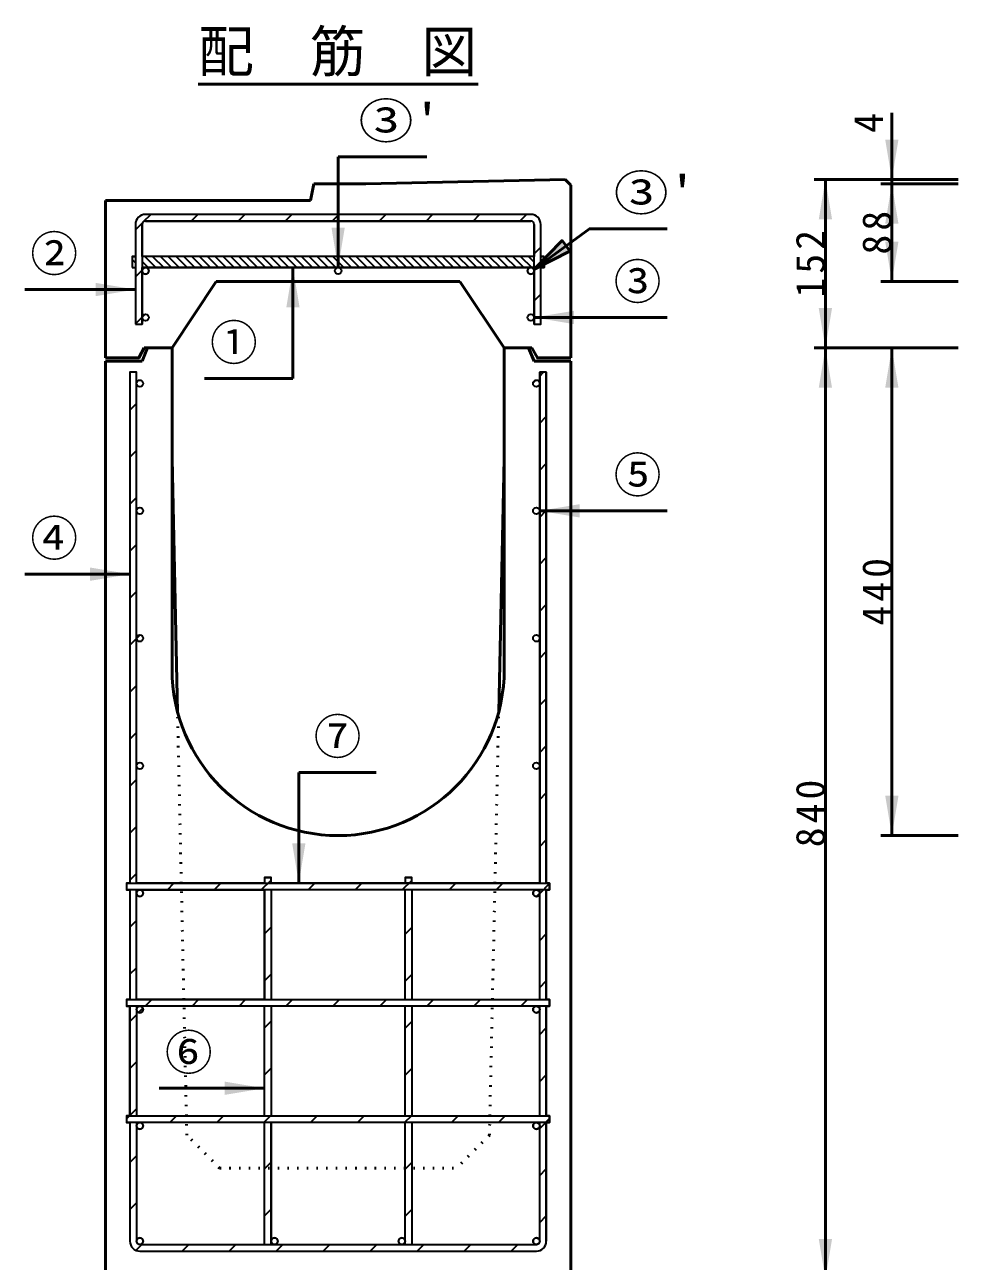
# Model space of a CAD drawing. Units: millimetres, scale not verified. Extents: x -2102 to 2102, y -1485 to 1485.
# Drawn here: x -973 to -130, y -854 to 262 of the extents above; entities that cross this region are included whole.
import ezdxf
from ezdxf.enums import TextEntityAlignment as Align

# ---------------------------------------------------------------- set-up
doc = ezdxf.new("R2010")
doc.units = ezdxf.units.MM
doc.header["$LTSCALE"] = 5
doc.linetypes.add('DOTTED', pattern=[1.75, 0.25, -1.5])
doc.layers.add('0-0_V-nasSTD', color=7, linetype='Continuous', lineweight=35)
doc.layers.add('0-1_0', color=7, linetype='Continuous', lineweight=50)
doc.styles.add('ＭＳ ゴシック', font='')
doc.styles.get('ＭＳ ゴシック').set_extended_font_data('MS Gothic')

msp = doc.modelspace()

# ---------------------------------------------------------------- linework, layer by layer
at = {"layer": '0-0_V-nasSTD'}
for p, q in [((-865.277, 83.984), (-858.716, 90.545)), ((-515.531, 90.545), (-863.531, 90.545)), ((-822.29, 84.545), (-816.29, 90.545)), ((-779.863, 84.545), (-773.863, 90.545)), ((-737.437, 84.545), (-731.437, 90.545)), ((-695.011, 84.545), (-689.011, 90.545)), ((-652.584, 84.545), (-646.584, 90.545)), ((-610.158, 84.545), (-604.158, 90.545)), ((-567.731, 84.545), (-561.731, 90.545)), ((-525.305, 84.545), (-519.305, 90.545)), ((-872.531, 76.73), (-865.97, 83.291)), ((-872.531, 81.545), (-872.531, 52.545)), ((-866.531, 52.545), (-866.531, 81.545)), ((-863.531, 84.545), (-515.531, 84.545)), ((-512.531, 81.545), (-512.531, 52.545)), ((-506.531, 52.545), (-506.531, 81.545)), ((-512.531, 54.893), (-506.531, 60.893)), ((-875.531, 49.807), (-872.531, 46.807)), ((-866.531, 47.878), (-861.197, 42.545)), ((-864.126, 52.545), (-854.126, 42.545)), ((-857.055, 52.545), (-847.055, 42.545)), ((-849.984, 52.545), (-839.984, 42.545)), ((-842.913, 52.545), (-832.913, 42.545)), ((-835.842, 52.545), (-825.842, 42.545)), ((-828.771, 52.545), (-818.771, 42.545)), ((-821.7, 52.545), (-811.7, 42.545)), ((-814.629, 52.545), (-804.629, 42.545)), ((-807.558, 52.545), (-797.558, 42.545)), ((-800.487, 52.545), (-790.487, 42.545)), ((-793.416, 52.545), (-783.416, 42.545)), ((-786.345, 52.545), (-776.345, 42.545)), ((-779.274, 52.545), (-769.274, 42.545)), ((-772.202, 52.545), (-762.202, 42.545)), ((-765.131, 52.545), (-755.131, 42.545)), ((-758.06, 52.545), (-748.06, 42.545)), ((-750.989, 52.545), (-740.989, 42.545)), ((-743.918, 52.545), (-733.918, 42.545)), ((-736.847, 52.545), (-726.847, 42.545)), ((-729.776, 52.545), (-719.776, 42.545)), ((-722.705, 52.545), (-712.705, 42.545)), ((-715.634, 52.545), (-705.634, 42.545)), ((-708.563, 52.545), (-698.563, 42.545)), ((-701.492, 52.545), (-691.492, 42.545)), ((-694.421, 52.545), (-684.421, 42.545)), ((-687.35, 52.545), (-677.35, 42.545)), ((-680.279, 52.545), (-670.279, 42.545)), ((-673.208, 52.545), (-663.208, 42.545)), ((-666.136, 52.545), (-656.136, 42.545)), ((-659.065, 52.545), (-649.065, 42.545)), ((-651.994, 52.545), (-641.994, 42.545)), ((-644.923, 52.545), (-634.923, 42.545)), ((-637.852, 52.545), (-627.852, 42.545)), ((-630.781, 52.545), (-620.781, 42.545)), ((-623.71, 52.545), (-613.71, 42.545)), ((-616.639, 52.545), (-606.639, 42.545)), ((-609.568, 52.545), (-599.568, 42.545)), ((-602.497, 52.545), (-592.497, 42.545)), ((-595.426, 52.545), (-585.426, 42.545)), ((-588.355, 52.545), (-578.355, 42.545)), ((-581.284, 52.545), (-571.284, 42.545)), ((-574.213, 52.545), (-564.213, 42.545)), ((-567.142, 52.545), (-557.142, 42.545)), ((-560.07, 52.545), (-550.07, 42.545)), ((-552.999, 52.545), (-542.999, 42.545)), ((-545.928, 52.545), (-535.928, 42.545)), ((-538.857, 52.545), (-528.857, 42.545)), ((-531.786, 52.545), (-521.786, 42.545)), ((-524.715, 52.545), (-514.715, 42.545)), ((-517.644, 52.545), (-512.531, 47.431)), ((-503.531, 52.545), (-506.531, 52.545)), ((-506.531, 48.502), (-503.531, 45.502)), ((-875.531, 42.736), (-875.34, 42.545)), ((-875.531, 42.545), (-872.531, 42.545)), ((-872.531, 42.545), (-872.531, -8.455)), ((-872.531, 34.304), (-866.531, 40.304)), ((-866.394, 40.441), (-864.427, 42.408)), ((-515.531, 42.545), (-512.531, 42.545)), ((-512.531, 12.466), (-506.531, 18.466)), ((-866.51, -2.101), (-863.884, 0.524)), ((-872.531, -8.122), (-866.531, -2.122)), ((-501.531, -51.955), (-507.531, -51.955)), ((-507.531, -55.468), (-504.018, -51.955)), ((-513.482, -61.419), (-511.066, -59.003)), ((-877.531, -86.056), (-871.531, -80.056)), ((-507.531, -97.894), (-501.531, -91.894)), ((-877.531, -128.483), (-871.531, -122.483)), ((-507.531, -140.321), (-501.531, -134.321)), ((-877.531, -170.909), (-871.531, -164.909)), ((-507.531, -182.747), (-501.531, -176.747)), ((-877.531, -213.336), (-871.531, -207.336)), ((-507.531, -225.173), (-501.531, -219.173)), ((-877.531, -255.762), (-871.531, -249.762)), ((-507.531, -267.6), (-501.531, -261.6)), ((-871.522, -292.18), (-868.306, -288.964)), ((-877.531, -298.188), (-871.531, -292.188)), ((-507.531, -310.026), (-501.531, -304.026)), ((-877.531, -340.615), (-871.531, -334.615)), ((-507.531, -352.453), (-501.531, -346.453)), ((-877.531, -383.041), (-871.531, -377.041)), ((-507.531, -394.879), (-501.531, -388.879)), ((-877.531, -425.468), (-871.531, -419.468)), ((-507.531, -437.305), (-501.531, -431.305)), ((-877.531, -467.894), (-871.531, -461.894)), ((-507.531, -479.732), (-501.531, -473.732)), ((-880.531, -513.321), (-880.165, -512.955)), ((-877.531, -510.321), (-871.531, -504.321)), ((-843.739, -518.955), (-837.739, -512.955)), ((-801.313, -518.955), (-795.313, -512.955)), ((-758.886, -518.955), (-750.031, -510.1)), ((-716.46, -518.955), (-710.46, -512.955)), ((-674.033, -518.955), (-668.033, -512.955)), ((-631.607, -518.955), (-623.031, -510.379)), ((-623.031, -512.955), (-629.031, -512.955)), ((-589.18, -518.955), (-583.18, -512.955)), ((-546.754, -518.955), (-540.754, -512.955)), ((-507.531, -522.158), (-498.531, -513.158)), ((-510.32, -524.948), (-507.538, -522.166)), ((-877.531, -552.747), (-871.531, -546.747)), ((-756.031, -558.526), (-750.031, -552.526)), ((-629.031, -558.805), (-623.031, -552.805)), ((-507.531, -564.585), (-501.531, -558.585)), ((-877.531, -595.173), (-871.531, -589.173)), ((-756.031, -600.953), (-750.031, -594.953)), ((-629.031, -601.232), (-623.031, -595.232)), ((-507.531, -607.011), (-501.531, -601.011)), ((-863.886, -623.955), (-857.886, -617.955)), ((-821.46, -623.955), (-815.46, -617.955)), ((-779.033, -623.955), (-773.033, -617.955)), ((-736.607, -623.955), (-730.607, -617.955)), ((-694.18, -623.955), (-688.18, -617.955)), ((-651.754, -623.955), (-645.754, -617.955)), ((-609.328, -623.955), (-603.328, -617.955)), ((-566.901, -623.955), (-560.901, -617.955)), ((-524.475, -623.955), (-518.475, -617.955)), ((-498.531, -623.955), (-498.531, -617.955)), ((-877.531, -637.6), (-871.531, -631.6)), ((-869.664, -629.733), (-865.753, -625.822)), ((-756.031, -643.379), (-750.031, -637.379)), ((-629.031, -643.658), (-623.031, -637.658)), ((-507.531, -649.437), (-501.531, -643.437)), ((-877.531, -680.026), (-871.531, -674.026)), ((-756.031, -685.805), (-750.031, -679.805)), ((-629.031, -686.085), (-623.031, -680.085)), ((-507.531, -691.864), (-501.531, -685.864)), ((-880.531, -725.453), (-878.033, -722.955)), ((-877.531, -722.453), (-871.531, -716.453)), ((-841.607, -728.955), (-835.607, -722.955)), ((-799.18, -728.955), (-793.18, -722.955)), ((-756.754, -728.955), (-750.031, -722.232)), ((-714.328, -728.955), (-708.328, -722.955)), ((-671.901, -728.955), (-665.901, -722.955)), ((-629.475, -728.955), (-623.031, -722.511)), ((-587.048, -728.955), (-581.048, -722.955)), ((-544.622, -728.955), (-538.622, -722.955)), ((-507.531, -734.29), (-498.531, -725.29)), ((-507.531, -835.955), (-507.531, -731.955)), ((-877.531, -764.879), (-871.531, -758.879)), ((-756.031, -770.658), (-750.031, -764.658)), ((-629.031, -770.937), (-623.031, -764.937)), ((-507.531, -776.717), (-501.531, -770.717)), ((-877.531, -807.305), (-871.531, -801.305)), ((-756.031, -813.085), (-750.031, -807.085)), ((-629.031, -813.364), (-623.031, -807.364)), ((-507.531, -819.143), (-501.531, -813.143)), ((-872.041, -844.242), (-866.754, -838.955)), ((-868.531, -844.955), (-510.531, -844.955)), ((-830.328, -844.955), (-824.328, -838.955)), ((-787.901, -844.955), (-781.901, -838.955)), ((-745.475, -844.955), (-739.475, -838.955)), ((-703.048, -844.955), (-697.048, -838.955)), ((-660.622, -844.955), (-654.622, -838.955)), ((-618.196, -844.955), (-612.196, -838.955)), ((-575.769, -844.955), (-569.769, -838.955)), ((-533.343, -844.955), (-527.343, -838.955))]:
    msp.add_line(p, q, dxfattribs=at)
at = {"layer": '0-0_V-nasSTD', "lineweight": 50}
for p, q in [((-834.535, -358.346), (-839.531, -129.955)), ((-544.527, -358.346), (-539.531, -129.955))]:
    msp.add_line(p, q, dxfattribs=at)
msp.add_lwpolyline([(-512.817, 40.825), (-480.205, 57.209), (-483.744, 62.055), (-487.282, 66.9)], close=True, dxfattribs=at)
at = {"layer": '0-0_V-nasSTD'}
for points in [[(-872.531, 52.545), (-875.531, 52.545), (-875.531, 42.545)], [(-512.531, 52.545), (-689.531, 52.545), (-866.531, 52.545)], [(-506.531, 42.545), (-503.531, 42.545), (-503.531, 52.545)], [(-872.531, -8.455), (-866.531, -8.455), (-866.531, -2.455), (-866.531, 39.545), (-866.531, 42.545)], [(-866.531, 42.545), (-863.531, 42.545), (-515.531, 42.545)], [(-512.531, 42.545), (-512.531, 39.545), (-512.531, -2.455), (-512.531, -8.455), (-506.531, -8.455), (-506.531, 42.545)], [(-501.531, -835.955), (-501.531, -728.955), (-498.531, -728.955), (-498.531, -722.955), (-501.531, -722.955), (-501.531, -623.955), (-498.531, -623.955), (-498.531, -617.955), (-501.531, -617.955), (-501.531, -518.955), (-498.531, -518.955), (-498.531, -512.955), (-501.531, -512.955), (-501.531, -176.955), (-501.531, -51.955), (-507.531, -51.955), (-507.531, -61.955), (-507.531, -176.955), (-507.531, -291.955), (-507.531, -406.955), (-507.531, -512.955), (-549.055, -512.955), (-623.031, -512.955), (-623.031, -507.955), (-629.031, -507.955), (-629.031, -512.955), (-725.031, -512.955), (-750.031, -512.955), (-750.031, -507.955), (-756.031, -507.955), (-756.031, -512.955), (-830.007, -512.955), (-871.531, -512.955), (-871.531, -406.955), (-871.531, -291.955), (-871.531, -176.955), (-871.531, -61.955), (-871.531, -51.955), (-877.531, -51.955), (-877.531, -234.107)], [(-877.531, -234.107), (-877.531, -512.955), (-880.531, -512.955), (-880.531, -518.955), (-877.531, -518.955), (-877.531, -617.955), (-880.531, -617.955), (-880.531, -623.955), (-877.531, -623.955), (-877.531, -722.955), (-880.531, -722.955), (-880.531, -728.955), (-877.531, -728.955), (-877.531, -835.955)], [(-868.531, -728.955), (-871.531, -728.955), (-871.531, -731.955), (-871.531, -835.955)], [(-868.531, -838.955), (-756.031, -838.955), (-756.031, -769.955), (-756.031, -728.955), (-825.748, -728.955), (-868.531, -728.955)], [(-507.531, -731.955), (-507.531, -728.955), (-510.531, -728.955), (-553.314, -728.955), (-623.031, -728.955), (-623.031, -769.955), (-623.031, -838.955), (-510.531, -838.955)]]:
    msp.add_lwpolyline(points, dxfattribs=at)
for points in [[(-871.531, -617.955), (-871.531, -521.955), (-871.531, -518.955), (-868.531, -518.955), (-829.888, -518.955), (-756.031, -518.955), (-756.031, -617.955), (-827.936, -617.955)], [(-750.031, -617.955), (-629.031, -617.955), (-629.031, -518.955), (-750.031, -518.955)], [(-507.531, -521.955), (-507.531, -518.955), (-510.531, -518.955), (-549.173, -518.955), (-623.031, -518.955), (-623.031, -617.955), (-551.125, -617.955), (-507.531, -617.955)], [(-825.866, -722.955), (-756.031, -722.955), (-756.031, -697.955), (-756.031, -623.955), (-827.818, -623.955), (-868.531, -623.955), (-871.531, -623.955), (-871.531, -626.955), (-871.531, -722.955)], [(-750.031, -722.955), (-629.031, -722.955), (-629.031, -623.955), (-750.031, -623.955)], [(-507.531, -626.955), (-507.531, -623.955), (-510.531, -623.955), (-551.243, -623.955), (-623.031, -623.955), (-623.031, -722.955), (-553.195, -722.955), (-507.531, -722.955)], [(-629.031, -835.955), (-629.031, -769.955), (-629.031, -728.955), (-750.031, -728.955), (-750.031, -769.955), (-750.031, -835.955), (-750.031, -838.955), (-747.031, -838.955), (-632.031, -838.955), (-629.031, -838.955)]]:
    msp.add_lwpolyline(points, close=True, dxfattribs=at)
for centre in [(-689.531, 39.545), (-863.531, -2.455), (-515.531, -2.455), (-868.531, -61.955), (-510.531, -61.955), (-868.531, -176.955), (-510.531, -176.955), (-868.531, -291.955), (-510.531, -291.955), (-868.531, -406.955), (-510.531, -406.955)]:
    msp.add_circle(centre, 3, dxfattribs=at)
for centre, radius, start, end in [((-863.531, 81.545), 9, 90, 180), ((-515.531, 81.545), 9, 0, 90), ((-863.531, 81.545), 3, 90, 180), ((-515.531, 81.545), 3, 0, 90), ((-863.531, 39.545), 3, 90, 180), ((-863.531, 39.545), 3, 180, 90), ((-515.531, 39.545), 3, 90, 0), ((-515.531, 39.545), 3, 0, 90), ((-868.531, -521.955), 3, 90, 180), ((-868.531, -521.955), 3, 180, 90), ((-510.531, -521.955), 3, 90, 0), ((-510.531, -521.955), 3, 0, 90), ((-868.531, -626.955), 3, 90, 180), ((-868.531, -626.955), 3, 180, 90), ((-510.531, -626.955), 3, 90, 0), ((-510.531, -626.955), 3, 0, 90), ((-868.531, -731.955), 3, 90, 180), ((-868.531, -731.955), 3, 180, 90), ((-510.531, -731.955), 3, 90, 0), ((-510.531, -731.955), 3, 0, 90), ((-868.531, -835.955), 9, 180, 270), ((-868.531, -835.955), 3, 270, 180), ((-868.531, -835.955), 3, 180, 270), ((-868.531, -835.955), 3, 180, 270), ((-868.531, -835.955), 3, 180, 270), ((-868.531, -835.955), 3, 180, 270), ((-868.531, -835.955), 3, 180, 270), ((-868.531, -835.955), 3, 180, 270), ((-868.531, -835.955), 3, 180, 270), ((-868.531, -835.955), 3, 180, 270), ((-747.031, -835.955), 3, 270, 180), ((-747.031, -835.955), 3, 180, 270), ((-632.031, -835.955), 3, 0, 270), ((-632.031, -835.955), 3, 270, 0), ((-510.531, -835.955), 3, 0, 270), ((-510.531, -835.955), 3, 270, 0), ((-510.531, -835.955), 3, 270, 0), ((-510.531, -835.955), 3, 270, 0), ((-510.531, -835.955), 3, 270, 0), ((-510.531, -835.955), 3, 270, 0), ((-510.531, -835.955), 9, 270, 0), ((-510.531, -835.955), 3, 270, 0), ((-510.531, -835.955), 3, 270, 0), ((-510.531, -835.955), 3, 270, 0)]:
    msp.add_arc(centre, radius, start, end, dxfattribs=at)
for points in [[(-195.531, 158.045), (-189.531, 122.045), (-183.531, 158.045)], [(-255.531, 86.045), (-249.531, 122.045), (-243.531, 86.045)], [(-195.531, 82.045), (-189.531, 118.045), (-183.531, 82.045)], [(-695.531, 78.545), (-689.531, 42.545), (-683.531, 78.545)], [(-512.817, 40.825), (-487.282, 66.9), (-483.744, 62.055)], [(-512.817, 40.825), (-483.744, 62.055), (-480.205, 57.209)], [(-195.531, 66.045), (-189.531, 30.045), (-183.531, 66.045)], [(-736.318, 6.545), (-730.318, 42.545), (-724.318, 6.545)], [(-908.531, 16.721), (-908.531, 28.721), (-872.531, 22.721)], [(-512.531, -2.455), (-476.531, -8.455), (-476.531, 3.545)], [(-255.531, 6.045), (-249.531, -29.955), (-243.531, 6.045)], [(-255.531, -65.955), (-249.531, -29.955), (-243.531, -65.955)], [(-195.531, -65.955), (-189.531, -29.955), (-183.531, -65.955)], [(-507.531, -176.955), (-471.531, -182.955), (-471.531, -170.955)], [(-913.531, -240.107), (-913.531, -228.107), (-877.531, -234.107)], [(-195.531, -433.955), (-189.531, -469.955), (-183.531, -433.955)], [(-255.531, -833.955), (-249.531, -869.955), (-243.531, -833.955)]]:
    msp.add_solid(points, dxfattribs=at)
at = {"layer": '0-1_0'}
for p, q in [((-815.934, 208.045), (-563.127, 208.045)), ((-189.531, 182.045), (-189.531, 122.045)), ((-689.531, 142.545), (-689.531, 42.545)), ((-609.531, 142.545), (-689.531, 142.545)), ((-711.531, 118.045), (-714.531, 103.045)), ((-711.531, 118.045), (-664.531, 118.045)), ((-664.531, 118.045), (-484.531, 122.045)), ((-479.531, 117.045), (-484.531, 122.045)), ((-479.531, -38.955), (-479.531, 117.045)), ((-129.531, 122.045), (-259.531, 122.045)), ((-249.531, -29.955), (-249.531, 122.045)), ((-129.531, 118.045), (-199.531, 118.045)), ((-189.531, 118.045), (-189.531, 122.045)), ((-189.531, 30.045), (-189.531, 118.045)), ((-899.531, -38.955), (-899.531, 103.045)), ((-899.531, 103.045), (-714.531, 103.045)), ((-730.318, -57.455), (-730.318, 42.545)), ((-972.531, 22.721), (-872.531, 22.721)), ((-799.531, 30.045), (-839.531, -29.955)), ((-799.531, 30.045), (-579.531, 30.045)), ((-579.531, 30.045), (-539.531, -29.955)), ((-129.531, 30.045), (-199.531, 30.045)), ((-392.531, -2.455), (-512.531, -2.455)), ((-864.531, -29.955), (-839.531, -29.955)), ((-839.531, -29.955), (-839.531, -319.955)), ((-514.531, -29.955), (-539.531, -29.955)), ((-539.531, -29.955), (-539.531, -319.955)), ((-129.531, -29.955), (-259.531, -29.955)), ((-249.531, -869.955), (-249.531, -29.955)), ((-189.531, -469.955), (-189.531, -29.955)), ((-899.531, -41.955), (-899.531, -869.955)), ((-866.531, -41.955), (-899.531, -41.955)), ((-512.531, -41.955), (-479.531, -41.955)), ((-479.531, -41.955), (-479.531, -869.955)), ((-810.318, -57.455), (-730.318, -57.455)), ((-392.531, -176.955), (-507.531, -176.955)), ((-972.531, -234.107), (-877.531, -234.107)), ((-725.031, -412.955), (-725.031, -512.955)), ((-725.031, -412.955), (-655.031, -412.955)), ((-129.531, -469.955), (-199.531, -469.955)), ((-851.031, -697.955), (-756.031, -697.955))]:
    msp.add_line(p, q, dxfattribs=at)
at = {"layer": '0-1_0', "lineweight": 35}
for p, q in [((-515.531, 90.545), (-863.531, 90.545)), ((-872.531, 81.545), (-872.531, -8.455)), ((-866.531, 81.545), (-866.531, -8.455)), ((-515.531, 84.545), (-863.531, 84.545)), ((-512.531, -8.455), (-512.531, 81.545)), ((-506.531, -8.455), (-506.531, 81.545)), ((-875.531, 52.545), (-875.531, 42.545)), ((-875.531, 52.545), (-872.531, 52.545)), ((-512.531, 52.545), (-866.531, 52.545)), ((-506.531, 52.545), (-503.531, 52.545)), ((-503.531, 52.545), (-503.531, 42.545)), ((-875.531, 42.545), (-872.531, 42.545)), ((-512.531, 42.545), (-866.531, 42.545)), ((-506.531, 42.545), (-503.531, 42.545)), ((-872.531, -8.455), (-866.531, -8.455)), ((-512.531, -8.455), (-506.531, -8.455)), ((-871.531, -51.955), (-877.531, -51.955)), ((-877.531, -51.955), (-877.531, -512.955)), ((-871.531, -512.955), (-871.531, -51.955)), ((-507.531, -512.955), (-507.531, -51.955)), ((-501.531, -51.955), (-501.531, -512.955)), ((-880.531, -512.955), (-880.531, -518.955)), ((-880.531, -512.955), (-880.531, -518.955)), ((-880.531, -512.955), (-498.531, -512.955)), ((-756.031, -507.955), (-750.031, -507.955)), ((-756.031, -507.955), (-756.031, -512.955)), ((-750.031, -512.955), (-750.031, -507.955)), ((-629.031, -507.955), (-623.031, -507.955)), ((-629.031, -507.955), (-629.031, -512.955)), ((-623.031, -512.955), (-623.031, -507.955)), ((-498.531, -512.955), (-498.531, -518.955)), ((-498.531, -518.955), (-880.531, -518.955)), ((-877.531, -518.955), (-877.531, -617.955)), ((-871.531, -617.955), (-871.531, -518.955)), ((-756.031, -617.955), (-756.031, -518.955)), ((-750.031, -518.955), (-750.031, -617.955)), ((-629.031, -617.955), (-629.031, -518.955)), ((-623.031, -518.955), (-623.031, -617.955)), ((-507.531, -617.955), (-507.531, -518.955)), ((-501.531, -518.955), (-501.531, -617.955)), ((-880.531, -617.955), (-880.531, -623.955)), ((-880.531, -617.955), (-498.531, -617.955)), ((-498.531, -623.955), (-880.531, -623.955)), ((-877.531, -722.955), (-877.531, -623.955)), ((-871.531, -623.955), (-871.531, -722.955)), ((-756.031, -722.955), (-756.031, -623.955)), ((-750.031, -623.955), (-750.031, -722.955)), ((-629.031, -722.955), (-629.031, -623.955)), ((-623.031, -623.955), (-623.031, -722.955)), ((-507.531, -722.955), (-507.531, -623.955)), ((-501.531, -623.955), (-501.531, -722.955)), ((-498.531, -617.955), (-498.531, -623.955)), ((-880.531, -722.955), (-880.531, -728.955)), ((-880.531, -722.955), (-498.531, -722.955)), ((-498.531, -722.955), (-498.531, -728.955)), ((-498.531, -728.955), (-880.531, -728.955)), ((-877.531, -728.955), (-877.531, -835.955)), ((-871.531, -728.955), (-871.531, -835.955)), ((-756.031, -838.955), (-756.031, -728.955)), ((-750.031, -838.955), (-750.031, -728.955)), ((-629.031, -838.955), (-629.031, -728.955)), ((-623.031, -728.955), (-623.031, -838.955)), ((-507.531, -835.955), (-507.531, -728.955)), ((-501.531, -728.955), (-501.531, -835.955)), ((-868.531, -838.955), (-510.531, -838.955)), ((-868.531, -844.955), (-510.531, -844.955))]:
    msp.add_line(p, q, dxfattribs=at)
at = {"layer": '0-1_0', "linetype": 'DOTTED'}
for p, q in [((-826.179, -740.307), (-834.535, -358.346)), ((-552.882, -740.307), (-544.527, -358.346)), ((-796.531, -769.955), (-826.179, -740.307)), ((-552.882, -740.307), (-582.531, -769.955)), ((-796.531, -769.955), (-582.531, -769.955))]:
    msp.add_line(p, q, dxfattribs=at)
at = {"layer": '0-1_0'}
for points in [[(-392.531, 77.545), (-462.531, 77.545), (-512.817, 40.825)], [(-899.531, -38.955), (-869.531, -38.955), (-864.531, -29.955)], [(-839.531, -29.955), (-861.531, -29.955), (-866.531, -41.955)], [(-539.531, -29.955), (-517.531, -29.955), (-512.531, -41.955)], [(-479.531, -38.955), (-509.531, -38.955), (-514.531, -29.955)]]:
    msp.add_lwpolyline(points, dxfattribs=at)
at = {"layer": '0-1_0', "lineweight": 35}
for centre in [(-863.531, 39.545), (-689.531, 39.545), (-515.531, 39.545), (-863.531, -2.455), (-515.531, -2.455), (-868.531, -61.955), (-510.531, -61.955), (-868.531, -176.955), (-510.531, -176.955), (-868.531, -291.955), (-510.531, -291.955), (-868.531, -406.955), (-510.531, -406.955), (-868.531, -521.955), (-510.531, -521.955), (-868.531, -626.955), (-510.531, -626.955), (-868.531, -731.955), (-510.531, -731.955), (-868.531, -835.955), (-747.031, -835.955), (-632.031, -835.955), (-510.531, -835.955)]:
    msp.add_circle(centre, 3, dxfattribs=at)
for centre, radius, start, end in [((-863.531, 81.545), 9, 90, 180), ((-515.531, 81.545), 9, 0, 90), ((-863.531, 81.545), 3, 90, 180), ((-515.531, 81.545), 3, 0, 90), ((-868.531, -835.955), 9, 180, 270), ((-868.531, -835.955), 3, 180, 270), ((-868.531, -835.955), 3, 180, 270), ((-868.531, -835.955), 3, 180, 270), ((-510.531, -835.955), 3, 270, 0), ((-510.531, -835.955), 9, 270, 0), ((-510.531, -835.955), 9, 270, 0), ((-510.531, -835.955), 3, 270, 0), ((-510.531, -835.955), 3, 270, 0)]:
    msp.add_arc(centre, radius, start, end, dxfattribs=at)
at = {"layer": '0-1_0'}
for start, end in [(180, 270), (270, 0)]:
    msp.add_arc((-689.531, -319.955), 150, start, end, dxfattribs=at)
for points in [[(-731.031, -476.955), (-725.031, -512.955), (-719.031, -476.955)], [(-792.031, -703.955), (-792.031, -691.955), (-756.031, -697.955)]]:
    msp.add_solid(points, dxfattribs=at)

# ---------------------------------------------------------------- texts
at = {"layer": '0-0_V-nasSTD', "style": 'ＭＳ ゴシック'}
for s, height, p in [('配\u3000筋\u3000図', 36.95, (-815.934, 208.045)), ('②', 31.67, (-967.531, 29.721)), ('③', 31.67, (-440.731, 4.545)), ('①', 31.67, (-805.318, -50.455)), ('⑤', 31.67, (-440.731, -169.955)), ('④', 31.67, (-967.531, -227.107)), ('⑦', 31.67, (-711.631, -405.955)), ('⑥', 31.67, (-846.031, -690.955))]:
    msp.add_text(s, height=height, dxfattribs=at).set_placement(p, align=Align.BOTTOM_LEFT)
at = {"layer": '0-0_V-nasSTD', "style": 'ＭＳ ゴシック', "width": 1.15}
for p in [(-671.131, 149.545), (-440.731, 84.545)]:
    msp.add_text("③'", height=31.67, dxfattribs=at).set_placement(p, align=Align.BOTTOM_LEFT)
at = {"layer": '0-0_V-nasSTD', "style": 'ＭＳ ゴシック'}
msp.add_text('4', height=26.39, rotation=90, dxfattribs=at).set_placement((-189.531, 164.045), align=Align.BOTTOM_LEFT)
at = {"layer": '0-0_V-nasSTD', "char_height": 26.39, "attachment_point": 7, "rotation": 90, "style": 'ＭＳ ゴシック'}
for s, insert in [('\\T1.2;88', (-189.531, 54.245)), ('\\T1.2;152', (-249.531, 15.445)), ('\\T1.2;440', (-189.531, -280.555)), ('\\T1.2;840', (-249.531, -480.555))]:
    msp.add_mtext(s, dxfattribs=dict(at, insert=insert))

doc.saveas('drawing.dxf')
